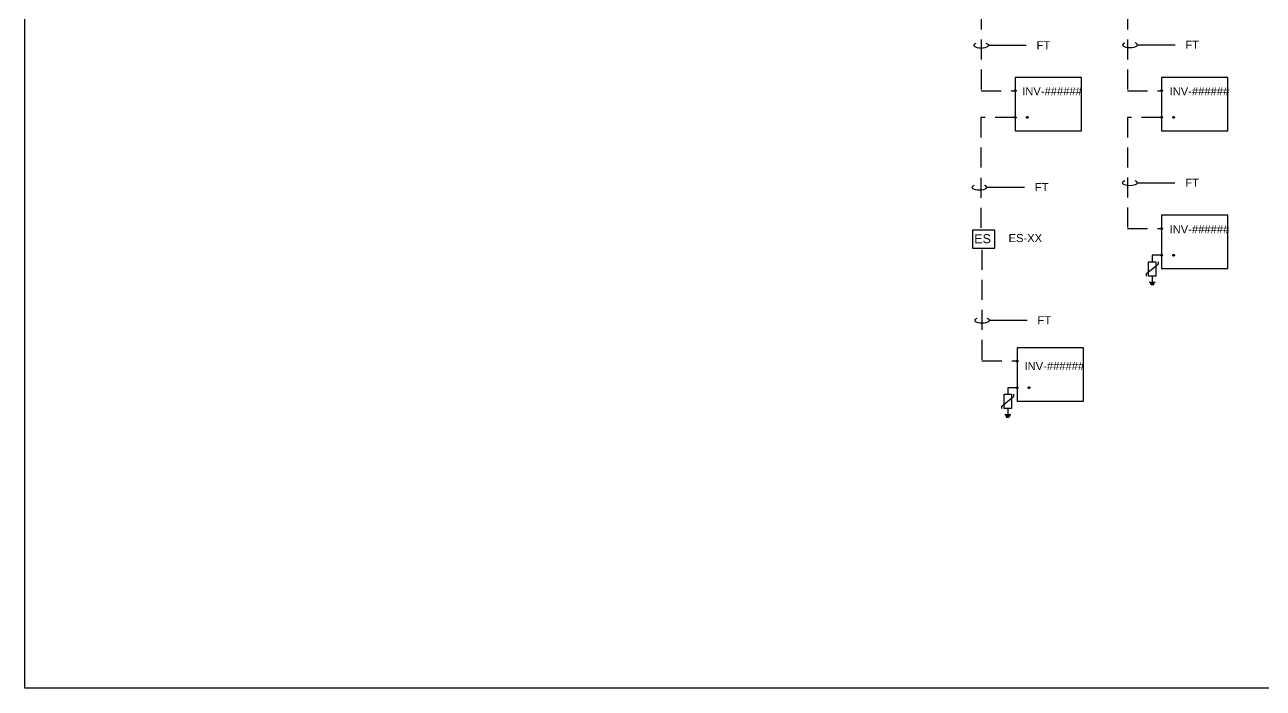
# Model space of a CAD drawing. Header units: feet. Extents: x -17.9 to 68.3, y -75.5 to 2.6.
# Drawn here: x 14.5 to 29.97, y -35.69 to -27.4 of the extents above; entities that cross this region are included whole.
import ezdxf
from ezdxf import colors
from ezdxf.entities.mleader import LeaderData, LeaderLine
from ezdxf.enums import TextEntityAlignment as Align
from ezdxf.math import Vec2, Vec3

# ---------------------------------------------------------------- set-up
doc = ezdxf.new("R2010")
doc.units = ezdxf.units.FT
doc.header["$MEASUREMENT"] = 0
for name, pattern in [('DASHED2', [0.375, 0.25, -0.125]), ('HIDDEN', [0.375, 0.25, -0.125]), ('PHANTOM2', [1.25, 0.625, -0.125, 0.125, -0.125, 0.125, -0.125])]:
    doc.linetypes.add(name, pattern=pattern)
for name, color, linetype in [('E-1LIN', 4, 'Continuous'), ('E-1LIN-EQPM-ENCL', 7, 'PHANTOM2'), ('G-ANNO-TEXT', 1, 'Continuous'), ('G-TEXT', 7, 'Continuous'), ('PV-UG-MV-CABLE', 5, 'HIDDEN')]:
    doc.layers.add(name, color=color, linetype=linetype)
doc.styles.add('NEI-A', font='arial.ttf')

# ---------------------------------------------------------------- blocks, each defined once
blk = doc.blocks.new('*U45')
at = {"linetype": 'Continuous'}
blk.add_lwpolyline([(0.828, 0.167), (0, 0.167), (0, -0.5), (0.828, -0.5)], close=True, dxfattribs=at)
at = {"layer": 'Defpoints', "linetype": 'DASHED2'}
for centre in [(0, 0), (0, -0.333), (0.15, -0.333)]:
    blk.add_circle(centre, 0.01, dxfattribs=at)
blk = doc.blocks.new('A$Cc326a1cc')
for p, q in [((-0.486, 0.026), (-0.486, -0.024)), ((-0.466, 0.037), (-0.466, -0.037)), ((-0.444, 0.049), (-0.444, -0.049)), ((-0.346, 0), (-0.444, 0))]:
    blk.add_line(p, q)
for points in [[(-0.346, 0.096), (-0.304, 0.096)], [(-0.304, 0.096), (-0.147, -0.096)], [(0, 0), (-0.106, 0)], [(-0.106, -0.096), (-0.147, -0.096)]]:
    blk.add_lwpolyline(points)
blk.add_lwpolyline([(-0.106, 0.06), (-0.106, -0.06), (-0.346, -0.06), (-0.346, 0.06)], close=True)
blk = doc.blocks.new('Equipment Callout Arrowhead .75')
at = {"color": 0}
blk.add_ellipse((-0.25, 0), major_axis=(0.743, 0), ratio=0.350959, start_param=-0.80282, end_param=3.944413, dxfattribs=at)

msp = doc.modelspace()

# ---------------------------------------------------------------- linework, layer by layer
at = {"layer": 'Defpoints', "color": 5}
msp.add_lwpolyline([(14.495, -12.676), (41.404, -12.676), (41.404, -35.686), (14.495, -35.686)], close=True, dxfattribs=at)
at = {"layer": 'E-1LIN'}
for points in [[(28.696, -30.28), (28.58, -30.28)], [(26.891, -31.934), (26.775, -31.934)]]:
    msp.add_lwpolyline(points, dxfattribs=at)
at = {"layer": 'G-TEXT', "ltscale": 0.25, "flags": 128}
msp.add_lwpolyline([(26.335, -30.193), (26.615, -30.193), (26.615, -29.968), (26.335, -29.968)], close=True, dxfattribs=at)
at = {"layer": 'PV-UG-MV-CABLE'}
for points in [[(26.869, -26.836), (26.442, -26.836), (26.442, -28.225), (26.869, -28.225)], [(28.696, -26.836), (28.269, -26.836), (28.269, -28.225), (28.696, -28.225)], [(26.866, -28.561), (26.439, -28.561), (26.439, -29.95)], [(28.696, -28.558), (28.269, -28.558), (28.269, -29.947), (28.696, -29.947)], [(26.452, -30.21), (26.452, -31.599), (26.88, -31.599)]]:
    msp.add_lwpolyline(points, dxfattribs=at)

# ---------------------------------------------------------------- block references
at = {"layer": 'E-1LIN', "xscale": 0.7534336403886895, "yscale": 0.7534336403886895, "zscale": 0.7534336403886895, "rotation": 90}
for p in [(28.58, -30.28), (26.775, -31.934)]:
    msp.add_blockref('A$Cc326a1cc', p, dxfattribs=at)
at = {"layer": 'E-1LIN-EQPM-ENCL'}
for p in [(26.869, -28.225), (28.696, -28.225), (28.696, -29.947), (26.891, -31.601)]:
    msp.add_blockref('*U45', p, dxfattribs=at)

# ---------------------------------------------------------------- texts
at = {"layer": 'G-ANNO-TEXT', "char_height": 0.1, "attachment_point": 4, "style": 'NEI-A'}
for s, width, gutter_width, heights, insert in [('INV-######', 0.4444, 0.467, [0.145], (26.955, -28.231)), ('INV-######', 0.4444, 0.467, [0.145], (28.796, -28.232)), ('INV-######', 0.4444, 0.467, [0.145], (28.796, -29.955)), ('ES-XX', 0.64995, 0.587, [0], (26.785, -30.066)), ('INV-######', 0.4444, 0.467, [0.145], (26.984, -31.664))]:
    msp.add_mtext_dynamic_manual_height_columns(s, width=width, gutter_width=gutter_width, heights=heights, dxfattribs=dict(at, insert=insert))
at = {"layer": 'G-TEXT', "ltscale": 0.25, "style": 'NEI-A'}
msp.add_text('ES', height=0.1123, dxfattribs=at).set_placement((26.46, -30.129), align=Align.CENTER)

# ---------------------------------------------------------------- leaders
at = {"layer": 'G-ANNO-TEXT'}
ml = msp.add_multileader_mtext('Standard', dxfattribs=at)
ml.set_content(' FT', color=256, style='NEI-A')
ml.set_leader_properties()
ml.set_arrow_properties(name='Equipment Callout Arrowhead .75')
ml.build(insert=Vec2(0, 0))
ml.multileader.update_dxf_attribs({"dogleg_length": 0.0625, "arrow_head_size": 0.125})
ctx = ml.context
ctx.base_point, ctx.char_height, ctx.arrow_head_size, ctx.landing_gap_size, ctx.plane_origin = Vec3(27.006, -27.657), 0.1, 0.125, 0.09, Vec3(26.408, -28.956)
notes = []
notes.append((ctx, [(0, (1, 1, 0), (26.944, -27.657), (1, 0), 0.0625, [(0, [(26.411, -27.658)], 0, [])])]))
ctx.mtext.insert, ctx.mtext.width, ctx.mtext.flow_direction = Vec3(27.096, -27.607), 1, 5
ml = msp.add_multileader_mtext('Standard', dxfattribs=at)
ml.set_content(' FT', color=256, style='NEI-A')
ml.set_leader_properties()
ml.set_arrow_properties(name='Equipment Callout Arrowhead .75')
ml.build(insert=Vec2(0, 0))
ml.multileader.update_dxf_attribs({"dogleg_length": 0.0625, "arrow_head_size": 0.125})
ctx = ml.context
ctx.base_point, ctx.char_height, ctx.arrow_head_size, ctx.landing_gap_size, ctx.plane_origin = Vec3(28.865, -27.651), 0.1, 0.125, 0.09, Vec3(28.266, -28.951)
notes.append((ctx, [(0, (1, 1, 0), (28.802, -27.651), (1, 0), 0.0625, [(0, [(28.27, -27.653)], 0, [])])]))
ctx.mtext.insert, ctx.mtext.width, ctx.mtext.flow_direction = Vec3(28.955, -27.601), 1, 5
ml = msp.add_multileader_mtext('Standard', dxfattribs=at)
ml.set_content(' FT', color=256, style='NEI-A')
ml.set_leader_properties()
ml.set_arrow_properties(name='Equipment Callout Arrowhead .75')
ml.build(insert=Vec2(0, 0))
ml.multileader.update_dxf_attribs({"dogleg_length": 0.0625, "arrow_head_size": 0.125})
ctx = ml.context
ctx.base_point, ctx.char_height, ctx.arrow_head_size, ctx.landing_gap_size, ctx.plane_origin = Vec3(26.984, -29.429), 0.1, 0.125, 0.09, Vec3(26.386, -30.728)
notes.append((ctx, [(0, (1, 1, 0), (26.922, -29.429), (1, 0), 0.0625, [(0, [(26.389, -29.431)], 0, [])])]))
ctx.mtext.insert, ctx.mtext.width, ctx.mtext.flow_direction = Vec3(27.074, -29.379), 1, 5
ml = msp.add_multileader_mtext('Standard', dxfattribs=at)
ml.set_content(' FT', color=256, style='NEI-A')
ml.set_leader_properties()
ml.set_arrow_properties(name='Equipment Callout Arrowhead .75')
ml.build(insert=Vec2(0, 0))
ml.multileader.update_dxf_attribs({"dogleg_length": 0.0625, "arrow_head_size": 0.125})
ctx = ml.context
ctx.base_point, ctx.char_height, ctx.arrow_head_size, ctx.landing_gap_size, ctx.plane_origin = Vec3(28.864, -29.374), 0.1, 0.125, 0.09, Vec3(28.265, -30.673)
notes.append((ctx, [(0, (1, 1, 0), (28.801, -29.374), (1, 0), 0.0625, [(0, [(28.269, -29.375)], 0, [])])]))
ctx.mtext.insert, ctx.mtext.width, ctx.mtext.flow_direction = Vec3(28.954, -29.324), 1, 5
ml = msp.add_multileader_mtext('Standard', dxfattribs=at)
ml.set_content(' FT', color=256, style='NEI-A')
ml.set_leader_properties()
ml.set_arrow_properties(name='Equipment Callout Arrowhead .75')
ml.build(insert=Vec2(0, 0))
ml.multileader.update_dxf_attribs({"dogleg_length": 0.0625, "arrow_head_size": 0.125})
ctx = ml.context
ctx.base_point, ctx.char_height, ctx.arrow_head_size, ctx.landing_gap_size, ctx.plane_origin = Vec3(27.018, -31.091), 0.1, 0.125, 0.09, Vec3(26.419, -32.39)
notes.append((ctx, [(0, (1, 1, 0), (26.955, -31.091), (1, 0), 0.0625, [(0, [(26.423, -31.092)], 0, [])])]))
ctx.mtext.insert, ctx.mtext.width, ctx.mtext.flow_direction = Vec3(27.108, -31.041), 1, 5
for ctx, leaders in notes:
    for number, flags, end, landing, length, lines in leaders:
        leader = LeaderData()
        leader.index, (leader.has_last_leader_line, leader.has_dogleg_vector, leader.attachment_direction) = number, flags
        leader.last_leader_point, leader.dogleg_vector, leader.dogleg_length = Vec3(end), Vec3(landing), length
        for number, points, colour, breaks in lines:
            line = LeaderLine()
            line.index, line.vertices, line.color, line.breaks = number, Vec3.list(points), colors.encode_raw_color(colour), breaks
            leader.lines.append(line)
        ctx.leaders.append(leader)

doc.saveas('drawing.dxf')
